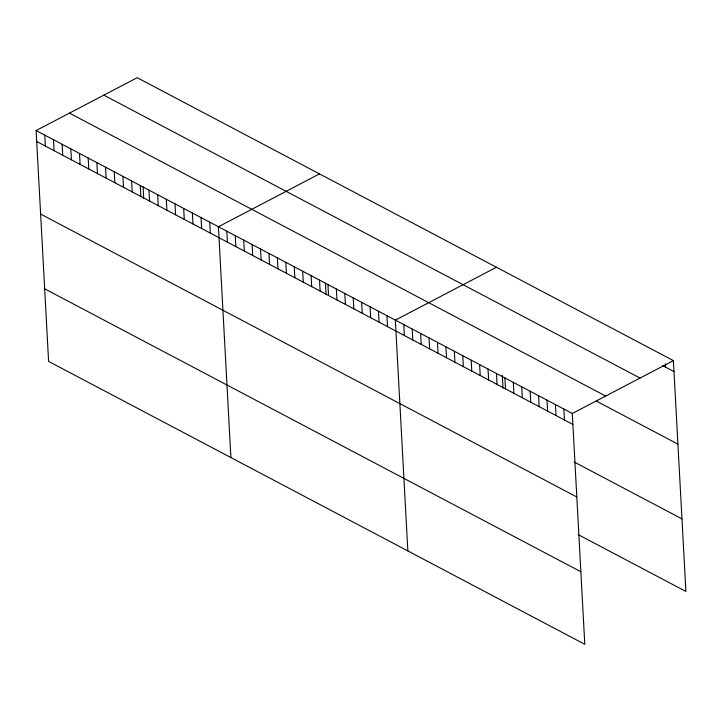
<?xml version="1.0" encoding="UTF-8"?>
<svg xmlns="http://www.w3.org/2000/svg" width="722" height="722" viewBox="0 0 722 722"><rect width="100%" height="100%" fill="white"/><g stroke="black" fill="none" stroke-linecap="round" stroke-linejoin="round"><path stroke-width="1.08" d="M36.1 130.556L572.293 413.498L584.793 644.304L48.6 361.37L36.1 130.556L137.207 77.696L673.4 360.63L685.9 591.444L578.232 534.632M319.512 173.894L218.405 226.762L230.905 457.567M496.456 267.257L395.349 320.126L407.849 550.94M572.293 413.498L673.4 360.63M662.76 365.648L673.996 371.577M103.842 95.142L640.035 378.075M69.465 113.11L605.659 396.053M596.471 401.152L677.922 444.129M36.696 141.503L572.889 424.437M574.306 462.071L681.974 518.883M40.622 214.055L576.815 496.998M44.674 288.809L580.867 571.752M665.386 363.843L665.567 367.128M563.864 409.049L564.46 419.996M555.444 404.6L556.03 415.547M547.014 400.159L547.61 411.098M538.585 395.71L539.181 406.657M530.165 391.27L530.76 402.208M521.735 386.821L522.331 397.759M513.315 382.371L513.902 393.319M504.886 377.931L505.481 388.869M502.304 375.323L502.999 388.138M496.456 373.482L497.052 384.42M488.036 369.032L488.623 379.98M479.607 364.592L480.202 375.53M471.186 360.143L471.773 371.081M462.757 355.693L463.353 366.641M454.328 351.253L454.923 362.191M445.907 346.804L446.494 357.742M437.478 342.354L438.073 353.302M429.048 337.914L429.644 348.852M420.628 333.465L421.224 344.412M412.199 329.015L412.794 339.963M403.778 324.575L404.365 335.513M386.92 315.685L387.515 326.624M378.499 311.236L379.086 322.174M370.07 306.787L370.666 317.734M361.65 302.347L362.236 313.285M353.22 297.897L353.816 308.835M344.791 293.448L345.387 304.395M336.371 289.008L336.957 299.946M327.941 284.558L328.537 295.497M325.423 283.024L326.055 294.766M319.512 280.109L320.108 291.056M311.092 275.669L311.687 286.607M302.662 271.219L303.258 282.158M294.242 266.77L294.829 277.717M285.813 262.33L286.408 273.268M277.383 257.88L277.979 268.828M268.963 253.431L269.55 264.378M260.534 248.991L261.129 259.929M252.113 244.541L252.7 255.489M243.684 240.101L244.28 251.039M235.255 235.652L235.85 246.59M226.834 231.202L227.421 242.15M209.723 222.177L210.319 233.116M201.041 217.593L201.637 228.54M192.359 213.017L192.954 223.955M183.677 208.432L184.272 219.38M175.004 203.857L175.59 214.795M166.322 199.272L166.908 210.219M157.64 194.696L158.226 205.635M148.958 190.112L149.544 201.05M143.118 186.827L143.75 198.568M140.276 185.527L140.871 196.474M131.594 180.951L132.189 191.89M122.911 176.367L123.507 187.314M114.229 171.791L114.825 182.729M105.547 167.206L106.143 178.154M96.865 162.63L97.461 173.569M88.183 158.046L88.779 168.984M79.51 153.461L80.097 164.408M70.828 148.885L71.415 159.824M62.146 144.301L62.733 155.248M53.464 139.725L54.051 150.663M44.782 135.14L45.378 146.079"/></g></svg>
